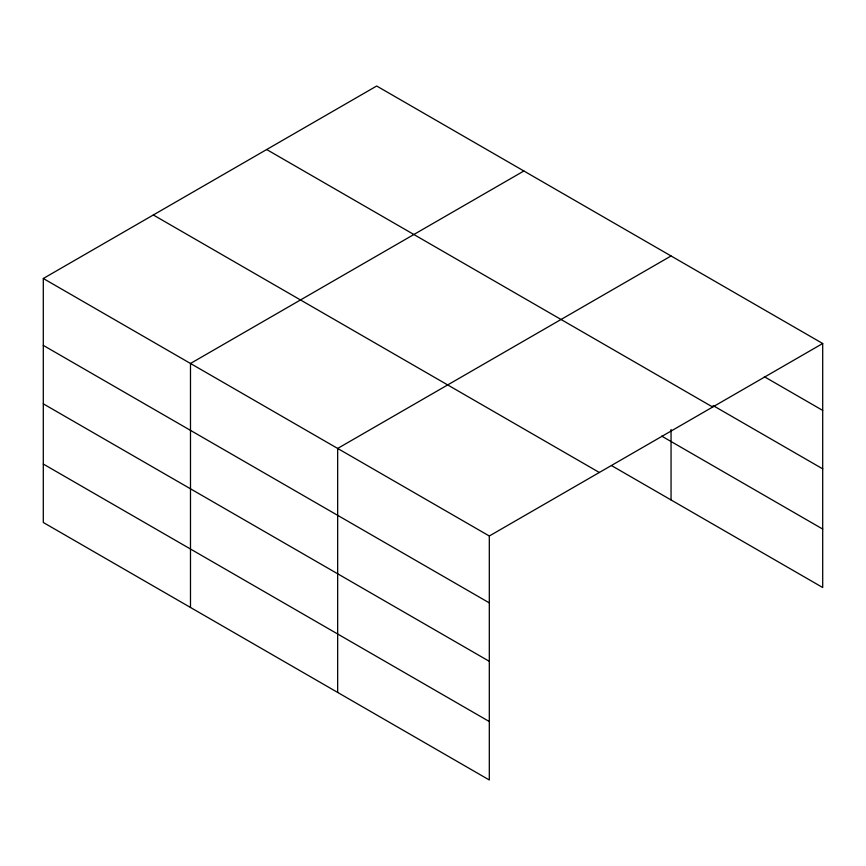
<?xml version="1.0" encoding="UTF-8"?>
<svg xmlns="http://www.w3.org/2000/svg" width="866" height="866" viewBox="0 0 866 866"><rect width="100%" height="100%" fill="white"/><g stroke="black" fill="none" stroke-linecap="round" stroke-linejoin="round"><path stroke-width="1.3" d="M489.312 661.332L489.312 536L43.3 278.495L43.3 522.49L489.312 779.985L489.312 661.332L43.3 403.827M43.3 278.495L376.688 86.015L822.7 343.51L822.7 587.505L611.483 465.562M523.876 170.992L190.488 363.471L190.488 607.467M671.053 255.968L337.664 448.447L337.664 692.432M489.312 536L822.7 343.51M764.375 376.742L822.7 410.408M713.054 405.548L822.7 468.852M266.674 149.526L712.686 407.031M661.711 436.118L822.7 529.061M153.314 214.974L599.326 472.479M43.3 345.393L489.312 602.888M43.3 464.046L489.312 721.551M671.053 429.471L671.053 499.953"/></g></svg>
